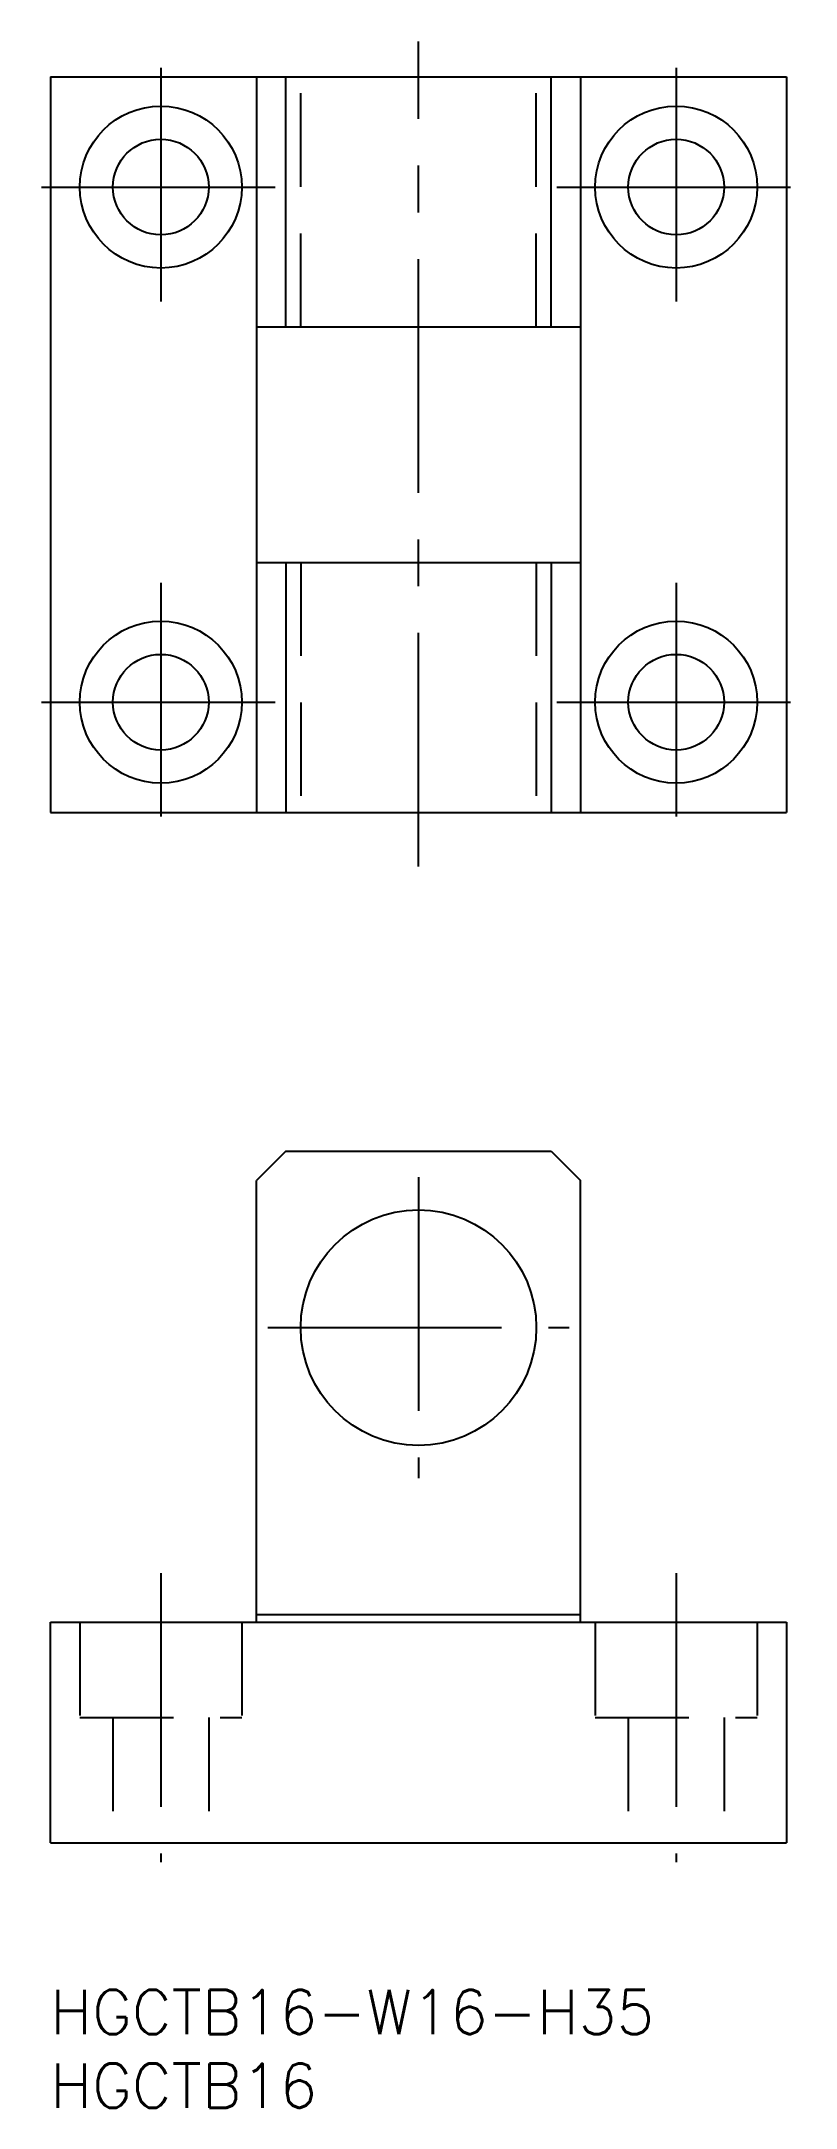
# Model space of a CAD drawing. Extents: x -1 to 51, y -8 to 132.
import ezdxf

# ---------------------------------------------------------------- set-up
doc = ezdxf.new("R2010")
doc.units = 0
doc.header["$LTSCALE"] = 0.5
doc.linetypes.add('CENTER', pattern=[50.8, 31.75, -6.35, 6.35, -6.35])
doc.linetypes.add('DASHED', pattern=[19.05, 12.7, -6.35])
for name, color, linetype in [('MSM_CENTER', 1, 'CENTER'), ('MSM_CONTINUOUS', 7, 'CONTINUOUS'), ('MSM_DASHED', 4, 'DASHED'), ('MSM_PART_NUMBER', 7, 'CONTINUOUS')]:
    doc.layers.add(name, color=color, linetype=linetype)
doc.styles.get("Standard").update_dxf_attribs({"font": 'txt.shx', "height": 3, "bigfont": 'bigfont.shx'})

msp = doc.modelspace()

# ---------------------------------------------------------------- linework, layer by layer
at = {"layer": 'MSM_CENTER'}
for p, q in [((25, 76.33), (25, 132.4)), ((7.5, 130.61), (7.5, 114.39)), ((42.5, 130.61), (42.5, 114.39)), ((-0.61, 122.5), (15.61, 122.5)), ((34.39, 122.5), (50.61, 122.5)), ((7.5, 95.61), (7.5, 79.39)), ((42.5, 95.61), (42.5, 79.39)), ((-0.61, 87.5), (15.61, 87.5)), ((34.39, 87.5), (50.61, 87.5)), ((25, 55.23), (25, 34.77)), ((14.77, 45), (35.23, 45)), ((7.5, 28.32), (7.5, 8.68)), ((42.5, 28.32), (42.5, 8.68))]:
    msp.add_line(p, q, dxfattribs=at)
at = {"layer": 'MSM_CONTINUOUS'}
for p, q in [((0, 130), (0, 80)), ((0, 130), (50, 130)), ((14, 130), (14, 80)), ((16, 113), (16, 130)), ((34, 113), (34, 130)), ((36, 130), (36, 80)), ((50, 130), (50, 80)), ((14, 113), (36, 113)), ((14, 97), (36, 97)), ((16, 97), (16, 80)), ((34, 97), (34, 80)), ((0, 80), (50, 80)), ((16, 57), (14, 55)), ((16, 57), (34, 57)), ((34, 57), (36, 55)), ((14, 25), (14, 55)), ((36, 25), (36, 55)), ((14, 25.5), (36, 25.5)), ((0, 10), (0, 25)), ((0, 25), (50, 25)), ((50, 25), (50, 10)), ((0, 10), (50, 10))]:
    msp.add_line(p, q, dxfattribs=at)
for centre, radius in [((7.5, 122.5), 5.5), ((42.5, 122.5), 5.5), ((7.5, 122.5), 3.25), ((42.5, 122.5), 3.25), ((7.5, 87.5), 5.5), ((42.5, 87.5), 5.5), ((7.5, 87.5), 3.25), ((42.5, 87.5), 3.25), ((25, 45), 8)]:
    msp.add_circle(centre, radius, dxfattribs=at)
at = {"layer": 'MSM_DASHED'}
for p, q in [((17, 113), (17, 130)), ((33, 113), (33, 130)), ((17, 97), (17, 80)), ((33, 97), (33, 80)), ((2, 25), (2, 18.5)), ((13, 25), (13, 18.5)), ((37, 25), (37, 18.5)), ((48, 25), (48, 18.5)), ((2, 18.5), (13, 18.5)), ((4.25, 18.5), (4.25, 10)), ((10.75, 18.5), (10.75, 10)), ((37, 18.5), (48, 18.5)), ((39.25, 18.5), (39.25, 10)), ((45.75, 18.5), (45.75, 10))]:
    msp.add_line(p, q, dxfattribs=at)

# ---------------------------------------------------------------- texts
at = {"layer": 'MSM_PART_NUMBER'}
for s, p in [('HGCTB16-W16-H35', (0, -3)), ('HGCTB16', (0, -8))]:
    msp.add_text(s, height=3, dxfattribs=at).set_placement(p)

doc.saveas('drawing.dxf')
